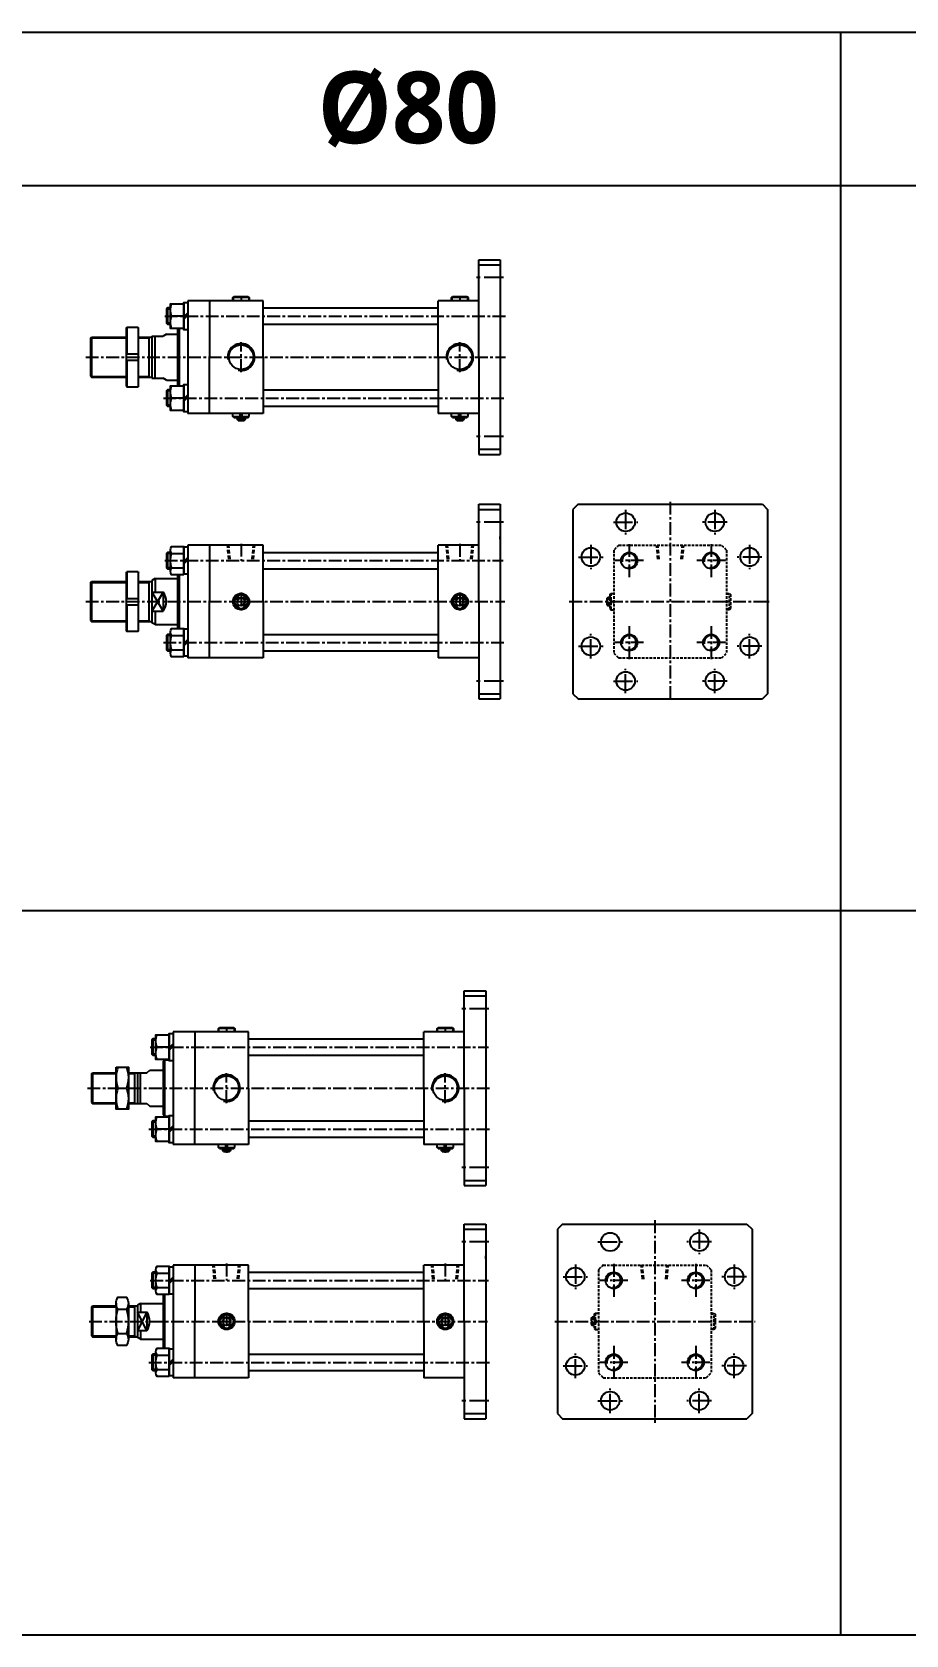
# Model space of a CAD drawing. Extents: x -819 to 29893, y -8942 to 9886.
# Drawn here: x 2198 to 3051, y 2786 to 4350 of the extents above; entities that cross this region are included whole.
import ezdxf

# ---------------------------------------------------------------- set-up
doc = ezdxf.new("R2010")
doc.units = 0
doc.header["$LTSCALE"] = 10
doc.header["$MEASUREMENT"] = 0
for name, pattern in [('CENTER', [2, 1.25, -0.25, 0.25, -0.25]), ('CENTERX2', [4, 2.5, -0.5, 0.5, -0.5]), ('HIDDEN', [0.375, 0.25, -0.125])]:
    doc.linetypes.add(name, pattern=pattern)
doc.layers.get('0').update_dxf_attribs({"linetype": 'CONTINUOUS'})
doc.layers.get('DEFPOINTS').update_dxf_attribs({"linetype": 'CONTINUOUS'})
for name, color, linetype in [('CEN', 1, 'CENTERX2'), ('CENTER', 1, 'CENTER'), ('ML', 7, 'CONTINUOUS'), ('THIN', 3, 'CONTINUOUS'), ('외형선', 3, 'CONTINUOUS')]:
    doc.layers.add(name, color=color, linetype=linetype)
doc.styles.add('문자', font='romans.shx')

msp = doc.modelspace()

# ---------------------------------------------------------------- linework, layer by layer
for p, q in [((0, 4349.7), (5072.2, 4349.7)), ((2988, 2785.7), (2988, 4349.7)), ((5072.2, 4199.7), (0, 4199.7)), ((0, 3492.7), (5072.2, 3492.7)), ((0, 2785.7), (5072.2, 2785.7))]:
    msp.add_line(p, q)
at = {"layer": 'CEN', "color": 1, "linetype": 'CENTER', "ltscale": 1.5}
for p, q in [((2658.4, 4110.1), (2631.4, 4110.1)), ((2658.4, 3955.1), (2631.4, 3955.1)), ((2777.8, 3883.5), (2777.8, 3859.5)), ((2864.8, 3883.5), (2864.8, 3859.5)), ((2658.4, 3871.5), (2631.4, 3871.5)), ((2765.8, 3871.5), (2789.8, 3871.5)), ((2876.8, 3871.5), (2852.8, 3871.5)), ((2743.8, 3849.5), (2743.8, 3825.5)), ((2898.8, 3849.5), (2898.8, 3825.5)), ((2731.8, 3837.5), (2755.8, 3837.5)), ((2910.8, 3837.5), (2886.8, 3837.5)), ((2743.8, 3738.5), (2743.8, 3762.5)), ((2898.8, 3738.5), (2898.8, 3762.5)), ((2731.8, 3750.5), (2755.8, 3750.5)), ((2910.8, 3750.5), (2886.8, 3750.5)), ((2777.8, 3704.5), (2777.8, 3728.5)), ((2864.8, 3704.5), (2864.8, 3728.5)), ((2658.4, 3716.5), (2631.4, 3716.5)), ((2765.8, 3716.5), (2789.8, 3716.5)), ((2876.8, 3716.5), (2852.8, 3716.5)), ((2644.2, 3396.8), (2617.2, 3396.8)), ((2644.2, 3241.8), (2617.2, 3241.8)), ((2849.7, 3181.2), (2849.7, 3157.2)), ((2644.2, 3169.2), (2617.2, 3169.2)), ((2750.7, 3169.2), (2774.7, 3169.2)), ((2861.7, 3169.2), (2837.7, 3169.2)), ((2728.7, 3147.2), (2728.7, 3123.2)), ((2883.7, 3147.2), (2883.7, 3123.2)), ((2716.7, 3135.2), (2740.7, 3135.2)), ((2895.7, 3135.2), (2871.7, 3135.2)), ((2728.7, 3036.2), (2728.7, 3060.2)), ((2883.7, 3036.2), (2883.7, 3060.2)), ((2716.7, 3048.2), (2740.7, 3048.2)), ((2895.7, 3048.2), (2871.7, 3048.2)), ((2762.7, 3002.2), (2762.7, 3026.2)), ((2849.7, 3002.2), (2849.7, 3026.2)), ((2644.2, 3014.2), (2617.2, 3014.2)), ((2750.7, 3014.2), (2774.7, 3014.2)), ((2861.7, 3014.2), (2837.7, 3014.2))]:
    msp.add_line(p, q, dxfattribs=at)
at = {"layer": 'CENTER'}
for p, q in [((2781.3, 3850.1), (2781.3, 3817.8)), ((2861.3, 3850.1), (2861.3, 3817.8)), ((2795.3, 3834), (2767.4, 3834)), ((2875.3, 3834), (2847.4, 3834)), ((2781.3, 3770.1), (2781.3, 3737.8)), ((2861.3, 3770.1), (2861.3, 3737.8)), ((2795.3, 3754), (2767.4, 3754)), ((2875.3, 3754), (2847.4, 3754)), ((2766.2, 3147.8), (2766.2, 3115.6)), ((2846.2, 3147.8), (2846.2, 3115.6)), ((2780.1, 3131.7), (2752.2, 3131.7)), ((2860.1, 3131.7), (2832.2, 3131.7)), ((2766.2, 3067.8), (2766.2, 3035.6)), ((2846.2, 3067.8), (2846.2, 3035.6)), ((2780.1, 3051.7), (2752.2, 3051.7)), ((2860.1, 3051.7), (2832.2, 3051.7))]:
    msp.add_line(p, q, dxfattribs=at)
at = {"layer": 'DEFPOINTS', "color": 0, "linetype": 'ByBlock'}
for p in [(2655.4, 3889), (2641.2, 3186.7)]:
    msp.add_point(p, dxfattribs=at)
at = {"layer": 'ML'}
for p, q in [((2634.4, 4127.6), (2655.4, 4127.6)), ((2634.4, 4122.6), (2655.4, 4122.6)), ((2655.4, 4127.6), (2655.4, 3937.6)), ((2350.4, 4087.6), (2350.4, 3977.6)), ((2371.4, 4087.6), (2350.4, 4087.6)), ((2394.4, 4090.6), (2395.4, 4091.6)), ((2410.4, 4090.6), (2394.4, 4090.6)), ((2394.4, 4087.6), (2394.4, 4090.6)), ((2395.4, 4091.6), (2409.4, 4091.6)), ((2409.4, 4091.6), (2410.4, 4090.6)), ((2410.4, 4090.6), (2410.4, 4087.6)), ((2607.9, 4090.6), (2608.9, 4091.6)), ((2623.9, 4090.6), (2607.9, 4090.6)), ((2607.9, 4087.6), (2607.9, 4090.6)), ((2608.9, 4091.6), (2622.9, 4091.6)), ((2622.9, 4091.6), (2623.9, 4090.6)), ((2623.9, 4090.6), (2623.9, 4087.6)), ((2330.5, 4080.6), (2330.5, 4064.6)), ((2346.4, 4072.6), (2334.5, 4072.6)), ((2346.4, 4071.7), (2350.4, 4075.7)), ((2346.4, 4069.5), (2350.4, 4073.5)), ((2255.4, 4051.1), (2256.4, 4052.1)), ((2255.4, 4051.1), (2255.4, 4014.1)), ((2256.4, 4052.1), (2256.4, 4013.1)), ((2290.3, 4061.1), (2290.8, 4061.6)), ((2290.3, 4061.1), (2290.3, 4004.1)), ((2290.8, 4061.6), (2290.8, 4035.6)), ((2301.8, 4061.6), (2290.8, 4061.6)), ((2301.8, 4061.6), (2301.8, 4035.6)), ((2301.8, 4061.6), (2302.3, 4061.1)), ((2302.3, 4004.1), (2302.3, 4061.1)), ((2312.4, 4052.1), (2312.4, 4013.1)), ((2315.4, 4053.1), (2315.4, 4012.1)), ((2318.4, 4012.1), (2318.4, 4053.1)), ((2329.4, 4055.1), (2326.4, 4053.1)), ((2340.4, 4060.6), (2340.4, 4004.6)), ((2341.9, 4060.6), (2341.9, 4004.6)), ((2290.3, 4035.6), (2302.3, 4035.6)), ((2290.3, 4029.6), (2302.3, 4029.6)), ((2290.8, 4029.6), (2290.8, 4003.6)), ((2301.8, 4029.6), (2301.8, 4003.6)), ((2255.4, 4014.1), (2256.4, 4013.1)), ((2290.3, 4004.1), (2290.8, 4003.6)), ((2301.8, 4003.6), (2302.3, 4004.1)), ((2329.4, 4010.1), (2326.4, 4012.1)), ((2290.8, 4003.6), (2301.8, 4003.6)), ((2330.5, 4000.6), (2330.5, 3984.6)), ((2346.4, 3992.6), (2334.5, 3992.6)), ((2346.4, 3991.7), (2350.4, 3995.7)), ((2346.4, 3989.5), (2350.4, 3993.5)), ((2371.4, 3977.6), (2350.4, 3977.6)), ((2394.4, 3974.6), (2394.4, 3977.6)), ((2395.4, 3973.6), (2394.4, 3974.6)), ((2394.4, 3974.6), (2401.6, 3974.6)), ((2395.4, 3973.6), (2409.4, 3973.6)), ((2398.4, 3973.6), (2398.4, 3971.6)), ((2401.6, 3973.6), (2401.6, 3977.6)), ((2403.3, 3973.6), (2403.3, 3977.6)), ((2403.3, 3974.6), (2410.4, 3974.6)), ((2406.4, 3973.6), (2406.4, 3971.6)), ((2409.4, 3973.6), (2410.4, 3974.6)), ((2410.4, 3974.6), (2410.4, 3977.6)), ((2607.9, 3974.6), (2607.9, 3977.6)), ((2608.9, 3973.6), (2607.9, 3974.6)), ((2607.9, 3974.6), (2615.1, 3974.6)), ((2608.9, 3973.6), (2622.9, 3973.6)), ((2611.9, 3973.6), (2611.9, 3971.6)), ((2615.1, 3973.6), (2615.1, 3977.6)), ((2616.8, 3973.6), (2616.8, 3977.6)), ((2616.8, 3974.6), (2623.9, 3974.6)), ((2619.9, 3973.6), (2619.9, 3971.6)), ((2622.9, 3973.6), (2623.9, 3974.6)), ((2623.9, 3974.6), (2623.9, 3977.6)), ((2399.4, 3970.6), (2398.4, 3971.6)), ((2398.4, 3971.6), (2406.4, 3971.6)), ((2399.4, 3970.6), (2405.4, 3970.6)), ((2405.4, 3970.6), (2406.4, 3971.6)), ((2611.9, 3971.6), (2619.9, 3971.6)), ((2612.9, 3970.6), (2611.9, 3971.6)), ((2612.9, 3970.6), (2618.9, 3970.6)), ((2618.9, 3970.6), (2619.9, 3971.6)), ((2634.4, 3942.6), (2655.4, 3942.6)), ((2634.4, 3937.6), (2655.4, 3937.6)), ((2634.4, 3889), (2655.4, 3889)), ((2634.4, 3884), (2655.4, 3884)), ((2655.4, 3889), (2655.4, 3699)), ((2731.3, 3889), (2726.3, 3884)), ((2726.3, 3884), (2726.3, 3704)), ((2731.3, 3889), (2911.3, 3889)), ((2911.3, 3889), (2916.3, 3884)), ((2916.3, 3884), (2916.3, 3704)), ((2371.4, 3849), (2350.4, 3849)), ((2350.4, 3849), (2350.4, 3739)), ((2330.5, 3842), (2330.5, 3826)), ((2333.4, 3823.6), (2333.4, 3844.3)), ((2334.5, 3840.9), (2346.4, 3840.9)), ((2346.4, 3833.1), (2350.4, 3837.1)), ((2346.4, 3830.8), (2350.4, 3834.8)), ((2290.3, 3822.5), (2290.8, 3823)), ((2290.3, 3822.5), (2290.3, 3765.5)), ((2301.8, 3823), (2290.8, 3823)), ((2290.8, 3823), (2290.8, 3797)), ((2301.8, 3823), (2302.3, 3822.5)), ((2301.8, 3823), (2301.8, 3797)), ((2302.3, 3765.5), (2302.3, 3822.5)), ((2318.4, 3816.5), (2315.4, 3814.7)), ((2318.4, 3816.5), (2318.4, 3803.2)), ((2334.5, 3827), (2346.4, 3827)), ((2340.4, 3820.1), (2340.4, 3767.8)), ((2341.9, 3820.1), (2341.9, 3767.8)), ((2255.4, 3812.5), (2256.4, 3813.5)), ((2255.4, 3812.5), (2255.4, 3775.5)), ((2256.4, 3813.5), (2256.4, 3774.5)), ((2312.4, 3813.5), (2312.4, 3774.5)), ((2315.4, 3814.7), (2315.4, 3773.2)), ((2315.4, 3803.2), (2326.4, 3803.2)), ((2326.4, 3803.2), (2326.4, 3784.7)), ((2401.6, 3800.9), (2395.5, 3794.8)), ((2403.3, 3800.9), (2409.4, 3794.8)), ((2615.1, 3800.9), (2609, 3794.8)), ((2616.8, 3800.9), (2622.9, 3794.8)), ((2290.3, 3797), (2302.3, 3797)), ((2290.3, 3791), (2302.3, 3791)), ((2290.8, 3791), (2290.8, 3765)), ((2301.8, 3791), (2301.8, 3765)), ((2395.5, 3793.1), (2401.6, 3787)), ((2409.4, 3793.1), (2403.3, 3787)), ((2609, 3793.1), (2615.1, 3787)), ((2622.9, 3793.1), (2616.8, 3787)), ((2255.4, 3775.5), (2256.4, 3774.5)), ((2315.4, 3784.7), (2326.4, 3784.7)), ((2318.4, 3771.5), (2315.4, 3773.2)), ((2318.4, 3784.7), (2318.4, 3771.5)), ((2290.3, 3765.5), (2290.8, 3765)), ((2290.8, 3765), (2301.8, 3765)), ((2301.8, 3765), (2302.3, 3765.5)), ((2330.5, 3762), (2330.5, 3746)), ((2333.4, 3743.6), (2333.4, 3764.3)), ((2334.5, 3760.9), (2346.4, 3760.9)), ((2346.4, 3753.1), (2350.4, 3757.1)), ((2346.4, 3750.8), (2350.4, 3754.8)), ((2334.5, 3747), (2346.4, 3747)), ((2371.4, 3739), (2350.4, 3739)), ((2634.4, 3704), (2655.4, 3704)), ((2634.4, 3699), (2655.4, 3699)), ((2726.3, 3704), (2731.3, 3699)), ((2731.3, 3699), (2911.3, 3699)), ((2916.3, 3704), (2911.3, 3699)), ((2620.2, 3414.3), (2641.2, 3414.3)), ((2641.2, 3414.3), (2641.2, 3224.3)), ((2620.2, 3409.3), (2641.2, 3409.3)), ((2380.2, 3377.3), (2381.2, 3378.3)), ((2381.2, 3378.3), (2395.2, 3378.3)), ((2395.2, 3378.3), (2396.2, 3377.3)), ((2593.7, 3377.3), (2594.7, 3378.3)), ((2594.7, 3378.3), (2608.7, 3378.3)), ((2608.7, 3378.3), (2609.7, 3377.3)), ((2316.3, 3367.3), (2316.3, 3351.3)), ((2336.2, 3374.3), (2336.2, 3264.3)), ((2357.2, 3374.3), (2336.2, 3374.3)), ((2396.2, 3377.3), (2380.2, 3377.3)), ((2380.2, 3374.3), (2380.2, 3377.3)), ((2396.2, 3377.3), (2396.2, 3374.3)), ((2609.7, 3377.3), (2593.7, 3377.3)), ((2593.7, 3374.3), (2593.7, 3377.3)), ((2609.7, 3377.3), (2609.7, 3374.3)), ((2332.2, 3359.3), (2320.3, 3359.3)), ((2332.2, 3358.4), (2336.2, 3362.4)), ((2332.2, 3356.2), (2336.2, 3360.2)), ((2256.2, 3333.3), (2257.2, 3334.3)), ((2256.2, 3333.3), (2256.2, 3305.3)), ((2257.2, 3334.3), (2257.2, 3304.3)), ((2298.2, 3334.3), (2298.2, 3304.3)), ((2301.2, 3334.3), (2301.2, 3304.3)), ((2304.2, 3304.3), (2304.2, 3334.3)), ((2310.2, 3334.3), (2313.2, 3336.8)), ((2326.2, 3345.3), (2327.7, 3346.8)), ((2326.2, 3345.3), (2326.2, 3293.3)), ((2327.7, 3346.8), (2327.7, 3291.8)), ((2282.1, 3319.3), (2290.5, 3319.3)), ((2256.2, 3305.3), (2257.2, 3304.3)), ((2310.2, 3304.3), (2313.2, 3301.8)), ((2316.3, 3287.3), (2316.3, 3271.3)), ((2326.2, 3293.3), (2327.7, 3291.8)), ((2332.2, 3279.3), (2320.3, 3279.3)), ((2332.2, 3278.4), (2336.2, 3282.4)), ((2332.2, 3276.2), (2336.2, 3280.2)), ((2357.2, 3264.3), (2336.2, 3264.3)), ((2380.2, 3261.3), (2380.2, 3264.3)), ((2381.2, 3260.3), (2380.2, 3261.3)), ((2380.2, 3261.3), (2387.4, 3261.3)), ((2381.2, 3260.3), (2395.2, 3260.3)), ((2384.2, 3260.3), (2384.2, 3258.3)), ((2385.2, 3257.3), (2384.2, 3258.3)), ((2384.2, 3258.3), (2392.2, 3258.3)), ((2385.2, 3257.3), (2391.2, 3257.3)), ((2387.4, 3260.3), (2387.4, 3264.3)), ((2389.1, 3260.3), (2389.1, 3264.3)), ((2389.1, 3261.3), (2396.2, 3261.3)), ((2391.2, 3257.3), (2392.2, 3258.3)), ((2392.2, 3260.3), (2392.2, 3258.3)), ((2395.2, 3260.3), (2396.2, 3261.3)), ((2396.2, 3261.3), (2396.2, 3264.3)), ((2593.7, 3261.3), (2593.7, 3264.3)), ((2594.7, 3260.3), (2593.7, 3261.3)), ((2593.7, 3261.3), (2600.9, 3261.3)), ((2594.7, 3260.3), (2608.7, 3260.3)), ((2597.7, 3260.3), (2597.7, 3258.3)), ((2597.7, 3258.3), (2605.7, 3258.3)), ((2598.7, 3257.3), (2597.7, 3258.3)), ((2598.7, 3257.3), (2604.7, 3257.3)), ((2600.9, 3260.3), (2600.9, 3264.3)), ((2602.6, 3260.3), (2602.6, 3264.3)), ((2602.6, 3261.3), (2609.7, 3261.3)), ((2604.7, 3257.3), (2605.7, 3258.3)), ((2605.7, 3260.3), (2605.7, 3258.3)), ((2608.7, 3260.3), (2609.7, 3261.3)), ((2609.7, 3261.3), (2609.7, 3264.3)), ((2620.2, 3229.3), (2641.2, 3229.3)), ((2620.2, 3224.3), (2641.2, 3224.3)), ((2620.2, 3186.7), (2641.2, 3186.7)), ((2620.2, 3181.7), (2641.2, 3181.7)), ((2641.2, 3186.7), (2641.2, 2996.7)), ((2716.2, 3186.7), (2711.2, 3181.7)), ((2711.2, 3181.7), (2711.2, 3001.7)), ((2716.2, 3186.7), (2896.2, 3186.7)), ((2896.2, 3186.7), (2901.2, 3181.7)), ((2901.2, 3181.7), (2901.2, 3001.7)), ((2357.2, 3146.7), (2336.2, 3146.7)), ((2336.2, 3146.7), (2336.2, 3036.7)), ((2316.3, 3139.7), (2316.3, 3123.7)), ((2319.2, 3121.3), (2319.2, 3142.1)), ((2320.3, 3138.6), (2332.2, 3138.6)), ((2332.2, 3130.8), (2336.2, 3134.8)), ((2332.2, 3128.6), (2336.2, 3132.6)), ((2320.3, 3124.8), (2332.2, 3124.8)), ((2326.2, 3117.9), (2326.2, 3065.6)), ((2327.7, 3117.9), (2327.7, 3065.6)), ((2256.2, 3105.7), (2257.2, 3106.7)), ((2256.2, 3105.7), (2256.2, 3077.7)), ((2257.2, 3106.7), (2257.2, 3076.7)), ((2280.3, 3109.3), (2280.3, 3074.1)), ((2282.1, 3103.5), (2290.5, 3103.5)), ((2292.3, 3109.3), (2292.3, 3074.1)), ((2298.2, 3106.7), (2298.2, 3076.7)), ((2304.2, 3109.2), (2301.2, 3107.5)), ((2301.2, 3107.5), (2301.2, 3075.9)), ((2301.2, 3100.7), (2310.2, 3100.7)), ((2304.2, 3109.2), (2304.2, 3100.7)), ((2310.2, 3100.7), (2310.2, 3082.7)), ((2387.4, 3098.7), (2381.3, 3092.5)), ((2389.1, 3098.7), (2395.2, 3092.5)), ((2600.9, 3098.7), (2594.8, 3092.5)), ((2602.6, 3098.7), (2608.7, 3092.5)), ((2301.2, 3082.7), (2310.2, 3082.7)), ((2304.2, 3082.7), (2304.2, 3074.2)), ((2381.3, 3090.9), (2387.4, 3084.8)), ((2395.2, 3090.9), (2389.1, 3084.8)), ((2594.8, 3090.9), (2600.9, 3084.8)), ((2608.7, 3090.9), (2602.6, 3084.8)), ((2256.2, 3077.7), (2257.2, 3076.7)), ((2282.1, 3080), (2290.5, 3080)), ((2304.2, 3074.2), (2301.2, 3075.9)), ((2316.3, 3059.7), (2316.3, 3043.7)), ((2319.2, 3041.3), (2319.2, 3062.1)), ((2320.3, 3058.6), (2332.2, 3058.6)), ((2332.2, 3050.8), (2336.2, 3054.8)), ((2332.2, 3048.6), (2336.2, 3052.6)), ((2320.3, 3044.8), (2332.2, 3044.8)), ((2357.2, 3036.7), (2336.2, 3036.7)), ((2620.2, 3001.7), (2641.2, 3001.7)), ((2620.2, 2996.7), (2641.2, 2996.7)), ((2711.2, 3001.7), (2716.2, 2996.7)), ((2716.2, 2996.7), (2896.2, 2996.7)), ((2901.2, 3001.7), (2896.2, 2996.7))]:
    msp.add_line(p, q, dxfattribs=at)
at = {"layer": 'ML', "color": 2}
for p, q in [((2394.9, 4087.6), (2394.9, 4091.1)), ((2409.9, 4091.1), (2409.9, 4087.6)), ((2608.4, 4087.6), (2608.4, 4091.1)), ((2623.4, 4091.1), (2623.4, 4087.6)), ((2312.4, 4051.3), (2313.7, 4052.1)), ((2312.4, 4013.8), (2313.7, 4013.1)), ((2398.9, 3973.6), (2398.9, 3971.1)), ((2405.9, 3973.6), (2405.9, 3971.1)), ((2612.4, 3973.6), (2612.4, 3971.1)), ((2619.4, 3973.6), (2619.4, 3971.1)), ((2655.4, 3855), (2655.4, 3857.6)), ((2312.4, 3812.7), (2313.7, 3813.5)), ((2326.4, 3803.2), (2315.4, 3784.7)), ((2315.4, 3803.2), (2326.4, 3784.7)), ((2312.4, 3775.2), (2313.7, 3774.5)), ((2380.7, 3374.3), (2380.7, 3377.8)), ((2395.7, 3377.8), (2395.7, 3374.3)), ((2594.2, 3374.3), (2594.2, 3377.8)), ((2609.2, 3377.8), (2609.2, 3374.3)), ((2298.2, 3333.5), (2299.5, 3334.3)), ((2298.2, 3305), (2299.5, 3304.3)), ((2384.7, 3260.3), (2384.7, 3257.8)), ((2391.7, 3260.3), (2391.7, 3257.8)), ((2598.2, 3260.3), (2598.2, 3257.8)), ((2605.2, 3260.3), (2605.2, 3257.8)), ((2641.2, 3152.6), (2641.2, 3155.6)), ((2298.2, 3106), (2299.5, 3106.7)), ((2310.2, 3100.7), (2301.2, 3082.7)), ((2310.2, 3082.7), (2301.2, 3100.7)), ((2298.2, 3077.5), (2299.5, 3076.7))]:
    msp.add_line(p, q, dxfattribs=at)
at = {"layer": 'ML', "color": 1, "linetype": 'CENTER'}
for p, q in [((2402.4, 4092.1), (2402.4, 4086.8)), ((2615.9, 4092.1), (2615.9, 4086.8)), ((2402.4, 4018), (2402.4, 4047.2)), ((2615.9, 4018), (2615.9, 4047.2)), ((2402.4, 3978.5), (2402.4, 3969.6)), ((2615.9, 3978.5), (2615.9, 3969.6)), ((2821.3, 3891.5), (2821.3, 3696.7)), ((2402.4, 3802.8), (2402.4, 3785.2)), ((2615.9, 3802.8), (2615.9, 3785.2)), ((2393.6, 3794), (2411.2, 3794)), ((2607.1, 3794), (2624.7, 3794)), ((2722.7, 3794), (2917.8, 3794)), ((2388.2, 3378.8), (2388.2, 3373.5)), ((2601.7, 3378.8), (2601.7, 3373.5)), ((2388.2, 3304.7), (2388.2, 3333.9)), ((2601.7, 3304.7), (2601.7, 3333.9)), ((2388.2, 3265.2), (2388.2, 3256.3)), ((2601.7, 3265.2), (2601.7, 3256.3)), ((2806.2, 3190.3), (2806.2, 2991)), ((2388.2, 3100.5), (2388.2, 3082.9)), ((2601.7, 3100.5), (2601.7, 3082.9)), ((2379.4, 3091.7), (2397, 3091.7)), ((2592.9, 3091.7), (2610.5, 3091.7)), ((2708.7, 3091.7), (2904.4, 3091.7))]:
    msp.add_line(p, q, dxfattribs=at)
at = {"layer": 'ML', "color": 6, "linetype": 'HIDDEN', "ltscale": 1.5}
for p, q in [((2390.4, 3835.3), (2389.2, 3849)), ((2391.7, 3835.3), (2390.4, 3849)), ((2413.2, 3835.3), (2414.4, 3849)), ((2414.4, 3835.3), (2415.7, 3849)), ((2603.9, 3835.3), (2602.7, 3848.9)), ((2605.2, 3835.3), (2603.9, 3848.9)), ((2626.7, 3835.3), (2627.9, 3848.9)), ((2627.9, 3835.3), (2629.2, 3848.9)), ((2809.3, 3835.3), (2808.1, 3848.9)), ((2810.6, 3835.3), (2809.3, 3848.9)), ((2832.1, 3835.3), (2833.3, 3848.9)), ((2833.3, 3835.3), (2834.6, 3848.9)), ((2376.2, 3133.1), (2375, 3146.7)), ((2377.5, 3133.1), (2376.2, 3146.7)), ((2399, 3133.1), (2400.2, 3146.7)), ((2400.2, 3133.1), (2401.5, 3146.7)), ((2589.7, 3133), (2588.5, 3146.7)), ((2591, 3133), (2589.7, 3146.7)), ((2612.5, 3133), (2613.7, 3146.7)), ((2613.7, 3133), (2615, 3146.7)), ((2794.2, 3133), (2792.9, 3146.7)), ((2795.4, 3133), (2794.2, 3146.7)), ((2816.9, 3133), (2818.2, 3146.7)), ((2818.2, 3133), (2819.4, 3146.7))]:
    msp.add_line(p, q, dxfattribs=at)
at = {"layer": 'ML', "color": 6, "linetype": 'HIDDEN'}
for p, q in [((2771.1, 3849), (2871.6, 3849)), ((2766.3, 3844.2), (2766.3, 3743.7)), ((2876.3, 3844.2), (2876.3, 3743.7)), ((2762.3, 3801), (2763.3, 3802)), ((2762.3, 3801), (2762.3, 3787)), ((2763.3, 3802), (2763.3, 3794.8)), ((2763.3, 3802), (2766.3, 3802)), ((2876.3, 3802), (2879.3, 3802)), ((2876.3, 3801.5), (2879.8, 3801.5)), ((2879.3, 3786), (2879.3, 3802)), ((2879.3, 3802), (2880.3, 3801)), ((2880.3, 3801), (2880.3, 3787)), ((2759.3, 3797), (2760.3, 3798)), ((2759.3, 3797), (2759.3, 3791)), ((2759.3, 3791), (2760.3, 3790)), ((2762.3, 3797.5), (2759.8, 3797.5)), ((2762.3, 3790.5), (2759.8, 3790.5)), ((2760.3, 3798), (2760.3, 3790)), ((2762.3, 3798), (2760.3, 3798)), ((2762.3, 3790), (2760.3, 3790)), ((2762.3, 3794.8), (2766.3, 3794.8)), ((2762.3, 3793.1), (2766.3, 3793.1)), ((2762.3, 3787), (2763.3, 3786)), ((2763.3, 3793.1), (2763.3, 3786)), ((2763.3, 3786), (2766.3, 3786)), ((2879.8, 3786.5), (2876.3, 3786.5)), ((2879.3, 3786), (2876.3, 3786)), ((2880.3, 3787), (2879.3, 3786)), ((2771.1, 3739), (2871.6, 3739)), ((2755.9, 3146.7), (2856.4, 3146.7)), ((2751.2, 3142), (2751.2, 3041.5)), ((2861.2, 3142), (2861.2, 3041.5)), ((2747.2, 3098.7), (2748.2, 3099.7)), ((2747.2, 3098.7), (2747.2, 3084.7)), ((2748.2, 3099.7), (2748.2, 3092.5)), ((2748.2, 3099.7), (2751.2, 3099.7)), ((2861.2, 3099.7), (2864.2, 3099.7)), ((2861.2, 3099.2), (2864.7, 3099.2)), ((2864.2, 3083.7), (2864.2, 3099.7)), ((2864.2, 3099.7), (2865.2, 3098.7)), ((2865.2, 3098.7), (2865.2, 3084.7)), ((2744.2, 3094.7), (2745.2, 3095.7)), ((2744.2, 3094.7), (2744.2, 3088.7)), ((2744.2, 3088.7), (2745.2, 3087.7)), ((2747.2, 3095.2), (2744.7, 3095.2)), ((2747.2, 3088.2), (2744.7, 3088.2)), ((2745.2, 3095.7), (2745.2, 3087.7)), ((2747.2, 3095.7), (2745.2, 3095.7)), ((2747.2, 3087.7), (2745.2, 3087.7)), ((2747.2, 3092.5), (2751.2, 3092.5)), ((2747.2, 3090.9), (2751.2, 3090.9)), ((2747.2, 3084.7), (2748.2, 3083.7)), ((2748.2, 3090.9), (2748.2, 3083.7)), ((2748.2, 3083.7), (2751.2, 3083.7)), ((2864.7, 3084.2), (2861.2, 3084.2)), ((2864.2, 3083.7), (2861.2, 3083.7)), ((2865.2, 3084.7), (2864.2, 3083.7)), ((2755.9, 3036.7), (2856.4, 3036.7))]:
    msp.add_line(p, q, dxfattribs=at)
at = {"layer": 'ML', "color": 2, "linetype": 'Continuous'}
for p, q in [((2256.5, 3333.5), (2280.3, 3333.5)), ((2292.3, 3333.5), (2298.2, 3333.5)), ((2256.5, 3305), (2280.3, 3305)), ((2292.3, 3305), (2298.2, 3305)), ((2256.5, 3106), (2280.3, 3106)), ((2292.3, 3106), (2298.2, 3106)), ((2256.5, 3077.5), (2280.3, 3077.5)), ((2292.3, 3077.5), (2298.2, 3077.5))]:
    msp.add_line(p, q, dxfattribs=at)
at = {"layer": 'ML', "color": 7, "linetype": 'Continuous'}
for p, q in [((2257.2, 3334.3), (2280.3, 3334.3)), ((2292.3, 3334.3), (2310.2, 3334.3)), ((2313.2, 3336.8), (2326.2, 3336.8)), ((2257.2, 3304.3), (2280.3, 3304.3)), ((2292.3, 3304.3), (2310.2, 3304.3)), ((2313.2, 3301.8), (2326.2, 3301.8)), ((2257.2, 3106.7), (2280.3, 3106.7)), ((2292.3, 3106.7), (2301.2, 3106.7)), ((2304.2, 3109.2), (2326.2, 3109.2)), ((2257.2, 3076.7), (2280.3, 3076.7)), ((2292.3, 3076.7), (2301.2, 3076.7)), ((2304.2, 3074.2), (2326.2, 3074.2))]:
    msp.add_line(p, q, dxfattribs=at)
at = {"layer": 'ML'}
for points in [[(2334.5, 4060.6, -0.178633), (2334.5, 4072.6, -0.178633), (2334.5, 4084.6)], [(2334.5, 3980.6, -0.178633), (2334.5, 3992.6, -0.178633), (2334.5, 4004.6)], [(2346.4, 3820.1), (2334.5, 3820.1, -0.309401), (2334.5, 3827, -0.154701), (2334.5, 3840.9, -0.309401), (2334.5, 3847.8), (2346.4, 3847.8), (2346.4, 3820.1)], [(2346.4, 3740.1), (2334.5, 3740.1, -0.309401), (2334.5, 3747, -0.154701), (2334.5, 3760.9, -0.309401), (2334.5, 3767.8), (2346.4, 3767.8), (2346.4, 3740.1)], [(2320.3, 3347.3, -0.178633), (2320.3, 3359.3, -0.178633), (2320.3, 3371.3)], [(2282.1, 3339.8, 0.178633), (2282.1, 3319.3, 0.178633), (2282.1, 3298.8)], [(2290.5, 3339.8, -0.178633), (2290.5, 3319.3, -0.178633), (2290.5, 3298.8)], [(2320.3, 3267.3, -0.178633), (2320.3, 3279.3, -0.178633), (2320.3, 3291.3)], [(2332.2, 3117.9), (2320.3, 3117.9, -0.309401), (2320.3, 3124.8, -0.154701), (2320.3, 3138.6, -0.309401), (2320.3, 3145.6), (2332.2, 3145.6), (2332.2, 3117.9)], [(2282.1, 3103.5, -0.309401), (2282.1, 3115.2), (2290.5, 3115.2, -0.309401), (2290.5, 3103.5, -0.154701), (2290.5, 3080, -0.309401), (2290.5, 3068.2), (2282.1, 3068.2, -0.309401), (2282.1, 3080, -0.154701), (2282.1, 3103.5, 0.178633)], [(2332.2, 3037.9), (2320.3, 3037.9, -0.309401), (2320.3, 3044.8, -0.154701), (2320.3, 3058.6, -0.309401), (2320.3, 3065.6), (2332.2, 3065.6), (2332.2, 3037.9)]]:
    msp.add_lwpolyline(points, format="xyb", dxfattribs=at)
for points in [[(2346.4, 4060.6), (2333.4, 4060.6), (2333.4, 4084.6), (2346.4, 4084.6)], [(2346.4, 3980.6), (2333.4, 3980.6), (2333.4, 4004.6), (2346.4, 4004.6)], [(2332.2, 3347.3), (2319.2, 3347.3), (2319.2, 3371.3), (2332.2, 3371.3)], [(2280.3, 3339.8), (2292.3, 3339.8), (2292.3, 3298.8), (2280.3, 3298.8)], [(2332.2, 3267.3), (2319.2, 3267.3), (2319.2, 3291.3), (2332.2, 3291.3)]]:
    msp.add_lwpolyline(points, close=True, dxfattribs=at)
for points in [[(2350.4, 4085.9), (2350.4, 4059.3), (2346.4, 4059.3), (2346.4, 4085.9), (2350.4, 4085.9)], [(2333.4, 4080.6), (2330.5, 4080.6), (2329.4, 4079.5), (2329.4, 4065.7), (2330.5, 4064.6), (2333.4, 4064.6)], [(2350.4, 4005.9), (2350.4, 3979.3), (2346.4, 3979.3), (2346.4, 4005.9), (2350.4, 4005.9)], [(2333.4, 4000.6), (2330.5, 4000.6), (2329.4, 3999.5), (2329.4, 3985.7), (2330.5, 3984.6), (2333.4, 3984.6)], [(2333.4, 3842), (2330.5, 3842), (2329.4, 3840.9), (2329.4, 3827), (2330.5, 3826), (2333.4, 3826)], [(2350.4, 3847.3), (2350.4, 3820.7), (2346.4, 3820.7), (2346.4, 3847.3), (2350.4, 3847.3)], [(2333.4, 3762), (2330.5, 3762), (2329.4, 3760.9), (2329.4, 3747), (2330.5, 3746), (2333.4, 3746)], [(2350.4, 3767.3), (2350.4, 3740.7), (2346.4, 3740.7), (2346.4, 3767.3), (2350.4, 3767.3)], [(2319.2, 3367.3), (2316.3, 3367.3), (2315.2, 3366.2), (2315.2, 3352.4), (2316.3, 3351.3), (2319.2, 3351.3)], [(2336.2, 3372.6), (2336.2, 3346), (2332.2, 3346), (2332.2, 3372.6), (2336.2, 3372.6)], [(2319.2, 3287.3), (2316.3, 3287.3), (2315.2, 3286.2), (2315.2, 3272.4), (2316.3, 3271.3), (2319.2, 3271.3)], [(2336.2, 3292.6), (2336.2, 3266), (2332.2, 3266), (2332.2, 3292.6), (2336.2, 3292.6)], [(2336.2, 3145), (2336.2, 3118.4), (2332.2, 3118.4), (2332.2, 3145), (2336.2, 3145)], [(2319.2, 3139.7), (2316.3, 3139.7), (2315.2, 3138.6), (2315.2, 3124.8), (2316.3, 3123.7), (2319.2, 3123.7)], [(2319.2, 3059.7), (2316.3, 3059.7), (2315.2, 3058.6), (2315.2, 3044.8), (2316.3, 3043.7), (2319.2, 3043.7)], [(2336.2, 3065), (2336.2, 3038.4), (2332.2, 3038.4), (2332.2, 3065), (2336.2, 3065)]]:
    msp.add_lwpolyline(points, dxfattribs=at)
for centre, radius in [((2402.4, 4032.6), 12), ((2615.9, 4032.6), 12), ((2777.8, 3871.5), 9), ((2864.8, 3871.5), 9), ((2743.8, 3837.5), 9), ((2781.3, 3834), 8), ((2861.3, 3834), 8), ((2898.8, 3837.5), 9), ((2402.4, 3794), 8), ((2402.4, 3794), 7), ((2615.9, 3794), 8), ((2615.9, 3794), 7), ((2402.4, 3794), 4), ((2615.9, 3794), 4), ((2743.8, 3750.5), 9), ((2781.3, 3754), 8), ((2861.3, 3754), 8), ((2898.8, 3750.5), 9), ((2777.8, 3716.5), 9), ((2864.8, 3716.5), 9), ((2388.2, 3319.3), 12), ((2601.7, 3319.3), 12), ((2762.7, 3169.2), 9), ((2849.7, 3169.2), 9), ((2728.7, 3135.2), 9), ((2883.7, 3135.2), 9), ((2766.2, 3131.7), 8), ((2846.2, 3131.7), 8), ((2388.2, 3091.7), 8), ((2388.2, 3091.7), 7), ((2601.7, 3091.7), 8), ((2601.7, 3091.7), 7), ((2388.2, 3091.7), 4), ((2601.7, 3091.7), 4), ((2728.7, 3048.2), 9), ((2766.2, 3051.7), 8), ((2846.2, 3051.7), 8), ((2883.7, 3048.2), 9), ((2762.7, 3014.2), 9), ((2849.7, 3014.2), 9)]:
    msp.add_circle(centre, radius, dxfattribs=at)
at = {"layer": 'ML', "color": 2}
for centre, radius, start, end in [((2402.4, 4032.6), 13.2, 256.7423, 190.0921), ((2615.9, 4032.6), 13.2, 256.7423, 190.0921), ((2781.3, 3834), 6.92, 258.3945, 189.733), ((2861.3, 3834), 6.92, 258.3945, 189.733), ((2402.4, 3794), 7.5, 261.0124, 189.6973), ((2615.9, 3794), 7.5, 261.0124, 189.6973), ((2402.4, 3794), 3.5, 257.328, 189.2411), ((2615.9, 3794), 3.5, 257.328, 189.2411), ((2781.3, 3754), 6.92, 258.3945, 189.733), ((2861.3, 3754), 6.92, 258.3945, 189.733), ((2388.2, 3319.3), 13.2, 256.7423, 190.0921), ((2601.7, 3319.3), 13.2, 256.7423, 190.0921), ((2766.2, 3131.7), 6.92, 258.3945, 189.733), ((2846.2, 3131.7), 6.92, 258.3945, 189.733), ((2388.2, 3091.7), 7.5, 261.0124, 189.6973), ((2601.7, 3091.7), 7.5, 261.0124, 189.6973), ((2388.2, 3091.7), 3.5, 257.328, 189.2411), ((2601.7, 3091.7), 3.5, 257.328, 189.2411), ((2766.2, 3051.7), 6.92, 258.3945, 189.733), ((2846.2, 3051.7), 6.92, 258.3945, 189.733)]:
    msp.add_arc(centre, radius, start, end, dxfattribs=at)
at = {"layer": 'ML', "color": 6, "linetype": 'HIDDEN'}
for centre, start, end in [((2821.3, 3794), 132.417, 137.583), ((2821.3, 3794), 42.417, 47.583), ((2821.3, 3794), 222.417, 227.583), ((2821.3, 3794), 312.417, 317.583), ((2806.2, 3091.7), 132.417, 137.583), ((2806.2, 3091.7), 42.417, 47.583), ((2806.2, 3091.7), 222.417, 227.583), ((2806.2, 3091.7), 312.417, 317.583)]:
    msp.add_arc(centre, 74.5, start, end, dxfattribs=at)
at = {"layer": 'ML'}
for centre, radius, start, end in [((2313.6, 3794), 15.8, 324.1474, 35.8526), ((2298.2, 3091.7), 15, 323.183, 36.817)]:
    msp.add_arc(centre, radius, start, end, dxfattribs=at)
at = {"layer": 'THIN', "color": 2}
for p, q in [((2333.4, 4079.5), (2329.4, 4079.5)), ((2333.4, 4065.7), (2329.4, 4065.7)), ((2333.4, 3999.5), (2329.4, 3999.5)), ((2333.4, 3985.7), (2329.4, 3985.7)), ((2333.4, 3840.9), (2329.4, 3840.9)), ((2333.4, 3827), (2329.4, 3827)), ((2333.4, 3760.9), (2329.4, 3760.9)), ((2333.4, 3747), (2329.4, 3747)), ((2319.2, 3366.2), (2315.2, 3366.2)), ((2319.2, 3352.4), (2315.2, 3352.4)), ((2319.2, 3286.2), (2315.2, 3286.2)), ((2319.2, 3272.4), (2315.2, 3272.4)), ((2319.2, 3138.6), (2315.2, 3138.6)), ((2319.2, 3124.8), (2315.2, 3124.8)), ((2319.2, 3058.6), (2315.2, 3058.6)), ((2319.2, 3044.8), (2315.2, 3044.8))]:
    msp.add_line(p, q, dxfattribs=at)
at = {"layer": '외형선', "color": 7}
for p, q in [((2634.4, 4032.6), (2634.4, 4127.6)), ((2423.9, 4087.6), (2371.4, 4087.6)), ((2371.4, 4087.6), (2371.4, 4032.6)), ((2423.9, 4032.6), (2423.9, 4087.6)), ((2634.4, 4087.6), (2594.9, 4087.6)), ((2594.9, 4032.6), (2594.9, 4087.6)), ((2371.4, 3977.6), (2371.4, 4032.6)), ((2423.9, 4032.6), (2423.9, 3977.6)), ((2594.9, 4032.6), (2594.9, 3977.6)), ((2634.4, 4032.6), (2634.4, 3937.6)), ((2423.9, 3977.6), (2371.4, 3977.6)), ((2634.4, 3977.6), (2594.9, 3977.6)), ((2634.4, 3794), (2634.4, 3889)), ((2423.9, 3849), (2371.4, 3849)), ((2371.4, 3849), (2371.4, 3794)), ((2423.9, 3794), (2423.9, 3849)), ((2634.4, 3849), (2594.9, 3849)), ((2594.9, 3794), (2594.9, 3849)), ((2371.4, 3739), (2371.4, 3794)), ((2423.9, 3794), (2423.9, 3739)), ((2594.9, 3794), (2594.9, 3739)), ((2634.4, 3794), (2634.4, 3699)), ((2423.9, 3739), (2371.4, 3739)), ((2634.4, 3739), (2594.9, 3739)), ((2620.2, 3319.3), (2620.2, 3414.3)), ((2409.7, 3374.3), (2357.2, 3374.3)), ((2357.2, 3374.3), (2357.2, 3319.3)), ((2409.7, 3319.3), (2409.7, 3374.3)), ((2620.2, 3374.3), (2580.7, 3374.3)), ((2580.7, 3319.3), (2580.7, 3374.3)), ((2357.2, 3264.3), (2357.2, 3319.3)), ((2409.7, 3319.3), (2409.7, 3264.3)), ((2580.7, 3319.3), (2580.7, 3264.3)), ((2620.2, 3319.3), (2620.2, 3224.3)), ((2409.7, 3264.3), (2357.2, 3264.3)), ((2620.2, 3264.3), (2580.7, 3264.3)), ((2620.2, 3091.7), (2620.2, 3186.7)), ((2409.7, 3146.7), (2357.2, 3146.7)), ((2357.2, 3146.7), (2357.2, 3091.7)), ((2409.7, 3091.7), (2409.7, 3146.7)), ((2620.2, 3146.7), (2580.7, 3146.7)), ((2580.7, 3091.7), (2580.7, 3146.7)), ((2357.2, 3036.7), (2357.2, 3091.7)), ((2409.7, 3091.7), (2409.7, 3036.7)), ((2580.7, 3091.7), (2580.7, 3036.7)), ((2620.2, 3091.7), (2620.2, 2996.7)), ((2409.7, 3036.7), (2357.2, 3036.7)), ((2620.2, 3036.7), (2580.7, 3036.7))]:
    msp.add_line(p, q, dxfattribs=at)
at = {"layer": '외형선', "color": 1, "linetype": 'CENTER'}
for p, q in [((2327.9, 4072.6), (2660.8, 4072.6)), ((2250.7, 4032.6), (2660.6, 4032.6)), ((2326.5, 3992.6), (2660.6, 3992.6)), ((2402.4, 3850.4), (2402.4, 3833.9)), ((2615.9, 3850.3), (2615.9, 3833)), ((2327.9, 3834), (2658.2, 3834)), ((2250.7, 3794), (2660, 3794)), ((2326.5, 3754), (2660.6, 3754)), ((2313.7, 3359.3), (2644, 3359.3)), ((2252.4, 3319.3), (2645.5, 3319.3)), ((2312.3, 3279.3), (2646.4, 3279.3)), ((2388.2, 3148.1), (2388.2, 3131.7)), ((2601.7, 3148.1), (2601.7, 3130.8)), ((2313.7, 3131.7), (2644, 3131.7)), ((2254, 3091.7), (2643, 3091.7)), ((2312.3, 3051.7), (2646.4, 3051.7))]:
    msp.add_line(p, q, dxfattribs=at)
at = {"layer": '외형선', "color": 7, "linetype": 'Continuous'}
for p, q in [((2423.9, 4080.6), (2594.9, 4080.6)), ((2256.4, 4052.1), (2290.3, 4052.1)), ((2302.3, 4052.1), (2315.4, 4052.1)), ((2315.4, 4053.1), (2326.4, 4053.1)), ((2329.4, 4055.1), (2340.4, 4055.1)), ((2423.9, 4064.6), (2594.9, 4064.6)), ((2256.4, 4013.1), (2290.3, 4013.1)), ((2302.3, 4013.1), (2315.4, 4013.1)), ((2315.4, 4012.1), (2326.4, 4012.1)), ((2329.4, 4010.1), (2340.4, 4010.1)), ((2423.9, 4000.6), (2594.9, 4000.6)), ((2423.9, 3984.6), (2594.9, 3984.6)), ((2423.9, 3842), (2594.9, 3842)), ((2318.4, 3816.5), (2340.4, 3816.5)), ((2423.9, 3826), (2594.9, 3826)), ((2256.4, 3813.5), (2290.3, 3813.5)), ((2302.3, 3813.5), (2315.4, 3813.5)), ((2256.4, 3774.5), (2290.3, 3774.5)), ((2302.3, 3774.5), (2315.4, 3774.5)), ((2318.4, 3771.5), (2340.4, 3771.5)), ((2423.9, 3762), (2594.9, 3762)), ((2423.9, 3746), (2594.9, 3746)), ((2409.7, 3367.3), (2580.7, 3367.3)), ((2409.7, 3351.3), (2580.7, 3351.3)), ((2327.7, 3346.8), (2332.2, 3346.8)), ((2327.7, 3291.8), (2332.2, 3291.8)), ((2409.7, 3287.3), (2580.7, 3287.3)), ((2409.7, 3271.3), (2580.7, 3271.3)), ((2409.7, 3139.7), (2580.7, 3139.7)), ((2409.7, 3123.7), (2580.7, 3123.7)), ((2409.7, 3059.7), (2580.7, 3059.7)), ((2409.7, 3043.7), (2580.7, 3043.7))]:
    msp.add_line(p, q, dxfattribs=at)
at = {"layer": '외형선', "color": 2, "linetype": 'Continuous'}
for p, q in [((2255.7, 4051.3), (2290.3, 4051.3)), ((2302.3, 4051.3), (2312.4, 4051.3)), ((2255.7, 4013.8), (2290.3, 4013.8)), ((2302.3, 4013.8), (2312.4, 4013.8)), ((2255.7, 3812.7), (2290.3, 3812.7)), ((2302.3, 3812.7), (2312.4, 3812.7)), ((2255.7, 3775.2), (2290.3, 3775.2)), ((2302.3, 3775.2), (2312.4, 3775.2))]:
    msp.add_line(p, q, dxfattribs=at)

# ---------------------------------------------------------------- texts
at = {"insert": (2477.1, 4311.2), "char_height": 70, "attachment_point": 1, "style": '문자'}
msp.add_mtext_dynamic_manual_height_columns('{\\fMalgun Gothic|b1|i0|c129|p50;%%C80}', width=124.533, gutter_width=16, heights=[0], dxfattribs=at)

doc.saveas('drawing.dxf')
